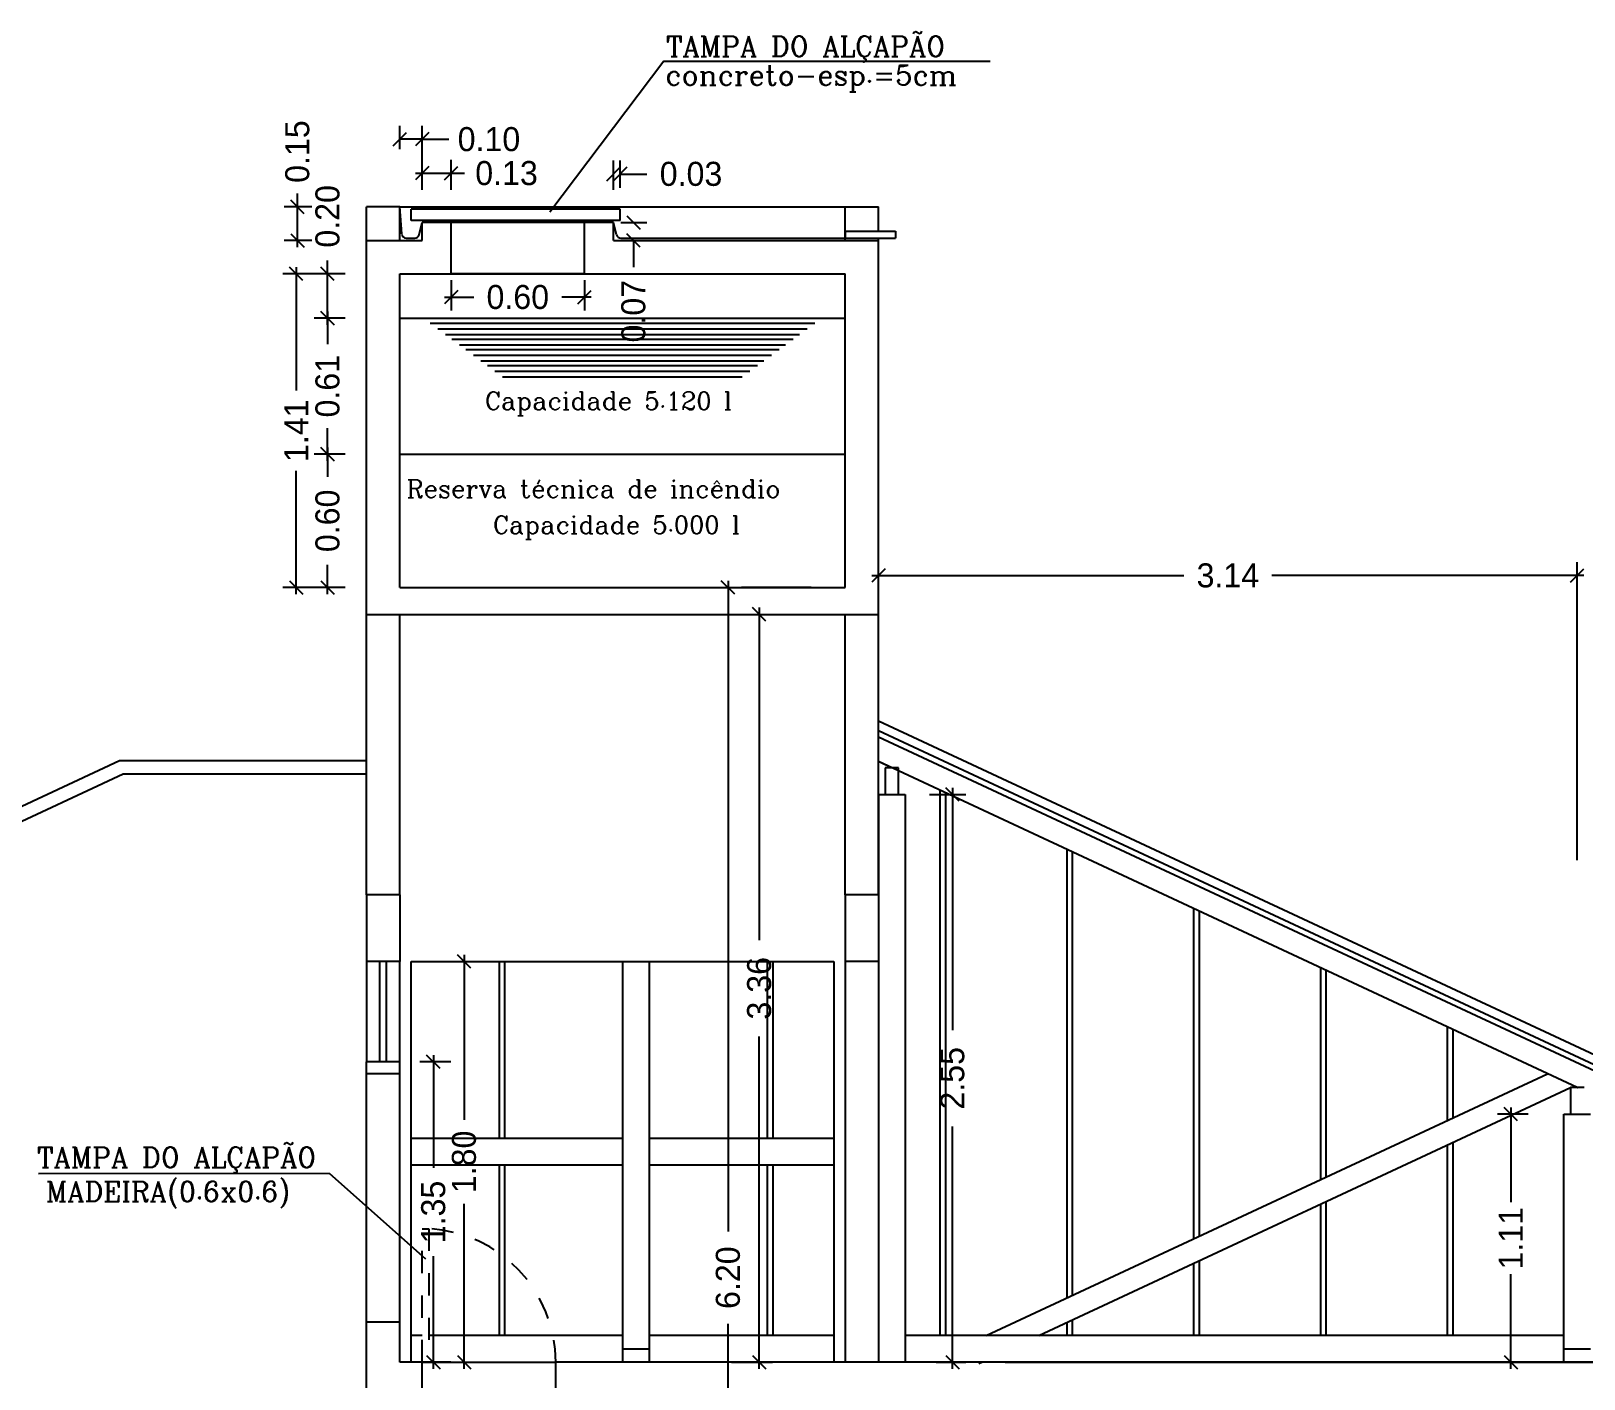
# Model space of a CAD drawing. Extents: x -18 to 75.6, y 22.6 to 43.7.
# Drawn here: x -10.55 to -3.57, y 37.65 to 43.71 of the extents above; entities that cross this region are included whole.
import ezdxf

# ---------------------------------------------------------------- set-up
doc = ezdxf.new("R2010")
doc.units = 0
doc.header["$LTSCALE"] = 2
doc.linetypes.add('DASHED2', pattern=[0.375, 0.25, -0.125])
doc.layers.get('0').update_dxf_attribs({"linetype": 'CONTINUOUS'})
doc.layers.get('DEFPOINTS').update_dxf_attribs({"linetype": 'CONTINUOUS'})
for name, color, linetype in [('CONCRETO', 5, 'CONTINUOUS'), ('COTAS', 244, 'CONTINUOUS'), ('EQUIPAMENTOS', 1, 'CONTINUOUS'), ('ESQUADRIAS', 244, 'CONTINUOUS'), ('LAJE', 1, 'CONTINUOUS'), ('PAREDE', 7, 'CONTINUOUS'), ('PAREDECORTE', 3, 'CONTINUOUS'), ('PAREDES', 7, 'CONTINUOUS'), ('TELHADO', 30, 'CONTINUOUS'), ('TEXTO', 1, 'CONTINUOUS')]:
    doc.layers.add(name, color=color, linetype=linetype)
doc.styles.add('ROMANC', font='ROMANC.SHX')
doc.dimstyles.get("Standard").update_dxf_attribs({"dimtxt": 0.18, "dimasz": 0.18, "dimexe": 0.18, "dimexo": 0.0625, "dimgap": 0.09, "dimtad": 0, "dimtih": 1, "dimtoh": 1, "dimdec": 4, "dimzin": 0, "dimtxsty": 'STANDARD', "dimcen": 0.09, "dimazin": 3, "dimtfac": 1, "dimtdec": 4, "dimtofl": 0, "dimtmove": 0, "dimatfit": 3, "dimtolj": 1, "dimtzin": 0})

# ---------------------------------------------------------------- blocks, each defined once
blk = doc.blocks.new('_OBLIQUE')
at = {"color": 0, "linetype": 'BYBLOCK'}
blk.add_line((-0.5, -0.5), (0.5, 0.5), dxfattribs=at)
blk = doc.blocks.new('*D153')
at = {"color": 244, "linetype": 'BYBLOCK', "ltscale": 0.2}
for p, q in [((72.4574, 41.2375), (72.4574, 38.3145)), ((72.8317, 41.2075), (72.5174, 41.2075)), ((72.4574, 34.9775), (72.4574, 37.9005)), ((72.8317, 35.0075), (72.5174, 35.0075))]:
    blk.add_line(p, q, dxfattribs=at)
at = {"layer": 'DEFPOINTS', "color": 0, "linetype": 'BYBLOCK', "ltscale": 0.2}
for p in [(71.9917, 41.2075), (72.4574, 41.2075), (71.9917, 35.0075)]:
    blk.add_point(p, dxfattribs=at)
at = {"color": 244, "linetype": 'BYBLOCK', "ltscale": 0.2, "xscale": 0.06, "yscale": 0.06, "zscale": 0.06}
for p, rotation in [((72.4574, 41.2075), 90), ((72.4574, 35.0075), 270)]:
    blk.add_blockref('_OBLIQUE', p, dxfattribs=dict(at, rotation=rotation))
at = {"color": 30, "linetype": 'BYBLOCK', "ltscale": 0.2, "insert": (72.4574, 38.1075), "char_height": 0.108, "attachment_point": 5, "rotation": 90}
blk.add_mtext('\\A1;6.20', dxfattribs=at)
blk = doc.blocks.new('*D168')
at = {"color": 244, "linetype": 'BYBLOCK', "ltscale": 0.2}
for p, q in [((70.5171, 42.6475), (70.5171, 42.0925)), ((70.6048, 42.6175), (70.4571, 42.6175)), ((70.5171, 41.1775), (70.5171, 41.7325)), ((70.6048, 41.2075), (70.4571, 41.2075))]:
    blk.add_line(p, q, dxfattribs=at)
at = {"layer": 'DEFPOINTS', "color": 0, "linetype": 'BYBLOCK', "ltscale": 0.2}
for p in [(71.4448, 42.6175), (70.5171, 41.2075), (71.4448, 41.2075)]:
    blk.add_point(p, dxfattribs=at)
at = {"color": 244, "linetype": 'BYBLOCK', "ltscale": 0.2, "xscale": 0.06, "yscale": 0.06, "zscale": 0.06}
for p, rotation in [((70.5171, 42.6175), 90), ((70.5171, 41.2075), 270)]:
    blk.add_blockref('_OBLIQUE', p, dxfattribs=dict(at, rotation=rotation))
at = {"color": 30, "linetype": 'BYBLOCK', "ltscale": 0.2, "insert": (70.5171, 41.9125), "char_height": 0.108, "attachment_point": 5, "rotation": 90}
blk.add_mtext('\\A1;1.41', dxfattribs=at)
blk = doc.blocks.new('*D167')
at = {"color": 244, "linetype": 'BYBLOCK', "ltscale": 0.2}
for p, q in [((70.658, 42.4475), (70.658, 42.3015)), ((70.7295, 42.4175), (70.598, 42.4175)), ((70.658, 41.7775), (70.658, 41.9235)), ((70.7295, 41.8075), (70.598, 41.8075))]:
    blk.add_line(p, q, dxfattribs=at)
at = {"layer": 'DEFPOINTS', "color": 0, "linetype": 'BYBLOCK', "ltscale": 0.2}
for p in [(71.5695, 42.4175), (70.658, 41.8075), (71.5695, 41.8075)]:
    blk.add_point(p, dxfattribs=at)
at = {"color": 244, "linetype": 'BYBLOCK', "ltscale": 0.2, "xscale": 0.06, "yscale": 0.06, "zscale": 0.06}
for p, rotation in [((70.658, 42.4175), 90), ((70.658, 41.8075), 270)]:
    blk.add_blockref('_OBLIQUE', p, dxfattribs=dict(at, rotation=rotation))
at = {"color": 30, "linetype": 'BYBLOCK', "ltscale": 0.2, "insert": (70.658, 42.1125), "char_height": 0.108, "attachment_point": 5, "rotation": 90}
blk.add_mtext('\\A1;0.61', dxfattribs=at)
blk = doc.blocks.new('*D166')
at = {"color": 244, "linetype": 'BYBLOCK', "ltscale": 0.2}
for p, q in [((70.737, 41.8075), (70.598, 41.8075)), ((70.658, 41.8375), (70.658, 41.7055)), ((70.658, 41.1775), (70.658, 41.3095)), ((70.737, 41.2075), (70.598, 41.2075))]:
    blk.add_line(p, q, dxfattribs=at)
at = {"layer": 'DEFPOINTS', "color": 0, "linetype": 'BYBLOCK', "ltscale": 0.2}
for p in [(71.577, 41.8075), (70.658, 41.2075), (71.577, 41.2075)]:
    blk.add_point(p, dxfattribs=at)
at = {"color": 244, "linetype": 'BYBLOCK', "ltscale": 0.2, "xscale": 0.06, "yscale": 0.06, "zscale": 0.06}
for p, rotation in [((70.658, 41.8075), 90), ((70.658, 41.2075), 270)]:
    blk.add_blockref('_OBLIQUE', p, dxfattribs=dict(at, rotation=rotation))
at = {"color": 30, "linetype": 'BYBLOCK', "ltscale": 0.2, "insert": (70.658, 41.5075), "char_height": 0.108, "attachment_point": 5, "rotation": 90}
blk.add_mtext('\\A1;0.60', dxfattribs=at)
blk = doc.blocks.new('*D165')
at = {"color": 244, "linetype": 'BYBLOCK', "ltscale": 0.2}
for p, q in [((70.9832, 37.4433), (70.9832, 37.3097)), ((71.0832, 37.4433), (71.0832, 37.3097)), ((70.9832, 37.3697), (70.8632, 37.3697)), ((71.0832, 37.3697), (71.0832, 37.3697))]:
    blk.add_line(p, q, dxfattribs=at)
at = {"layer": 'DEFPOINTS', "color": 0, "linetype": 'BYBLOCK', "ltscale": 0.2}
for p in [(70.9832, 38.2833), (71.0832, 38.2833), (70.9832, 37.3697)]:
    blk.add_point(p, dxfattribs=at)
at = {"color": 244, "linetype": 'BYBLOCK', "ltscale": 0.2, "xscale": 0.06, "yscale": 0.06, "zscale": 0.06}
blk.add_blockref('_OBLIQUE', (70.9832, 37.3697), dxfattribs=at)
at = {"color": 244, "linetype": 'BYBLOCK', "ltscale": 0.2, "xscale": 0.06, "yscale": 0.06, "zscale": 0.06, "rotation": 180}
blk.add_blockref('_OBLIQUE', (71.0832, 37.3697), dxfattribs=at)
at = {"color": 30, "linetype": 'BYBLOCK', "ltscale": 0.2, "insert": (70.6832, 37.3697), "char_height": 0.108, "attachment_point": 5}
blk.add_mtext('\\A1;0.10', dxfattribs=at)
blk = doc.blocks.new('*D161')
at = {"color": 244, "linetype": 'BYBLOCK', "ltscale": 0.2}
for p, q in [((70.9832, 43.1772), (70.9832, 43.2817)), ((71.0832, 43.1072), (71.0832, 43.2817)), ((70.9832, 43.2217), (70.9832, 43.2217)), ((71.0832, 43.2217), (71.2032, 43.2217))]:
    blk.add_line(p, q, dxfattribs=at)
at = {"layer": 'DEFPOINTS', "color": 0, "linetype": 'BYBLOCK', "ltscale": 0.2}
for p in [(71.0832, 43.2217), (70.9832, 42.3372), (71.0832, 42.2672)]:
    blk.add_point(p, dxfattribs=at)
at = {"color": 244, "linetype": 'BYBLOCK', "ltscale": 0.2, "xscale": 0.06, "yscale": 0.06, "zscale": 0.06}
blk.add_blockref('_OBLIQUE', (70.9832, 43.2217), dxfattribs=at)
at = {"color": 244, "linetype": 'BYBLOCK', "ltscale": 0.2, "xscale": 0.06, "yscale": 0.06, "zscale": 0.06, "rotation": 180}
blk.add_blockref('_OBLIQUE', (71.0832, 43.2217), dxfattribs=at)
at = {"color": 30, "linetype": 'BYBLOCK', "ltscale": 0.2, "insert": (71.3832, 43.2217), "char_height": 0.108, "attachment_point": 5}
blk.add_mtext('\\A1;0.10', dxfattribs=at)
blk = doc.blocks.new('*D155')
at = {"color": 244, "linetype": 'BYBLOCK', "ltscale": 0.2}
for p, q in [((70.5867, 42.9175), (70.4625, 42.9175)), ((70.5225, 42.9175), (70.5225, 42.9775)), ((70.5225, 42.7375), (70.5225, 42.9175)), ((70.5867, 42.7675), (70.4625, 42.7675))]:
    blk.add_line(p, q, dxfattribs=at)
at = {"layer": 'DEFPOINTS', "color": 0, "linetype": 'BYBLOCK', "ltscale": 0.2}
for p in [(70.5225, 42.9175), (71.4267, 42.9175), (71.4267, 42.7675)]:
    blk.add_point(p, dxfattribs=at)
at = {"color": 244, "linetype": 'BYBLOCK', "ltscale": 0.2, "xscale": 0.06, "yscale": 0.06, "zscale": 0.06}
for p, rotation in [((70.5225, 42.9175), 90), ((70.5225, 42.7675), 270)]:
    blk.add_blockref('_OBLIQUE', p, dxfattribs=dict(at, rotation=rotation))
at = {"color": 30, "linetype": 'BYBLOCK', "ltscale": 0.2, "insert": (70.5225, 43.1665), "char_height": 0.108, "attachment_point": 5, "rotation": 90}
blk.add_mtext('\\A1;0.15', dxfattribs=at)
blk = doc.blocks.new('*D154')
at = {"color": 244, "linetype": 'BYBLOCK', "ltscale": 0.2}
for p, q in [((70.658, 42.6175), (70.658, 42.6775)), ((70.7367, 42.6175), (70.598, 42.6175)), ((70.658, 42.3875), (70.658, 42.6175)), ((70.7367, 42.4175), (70.598, 42.4175))]:
    blk.add_line(p, q, dxfattribs=at)
at = {"layer": 'DEFPOINTS', "color": 0, "linetype": 'BYBLOCK', "ltscale": 0.2}
for p in [(70.658, 42.6175), (71.5767, 42.6175), (71.5767, 42.4175)]:
    blk.add_point(p, dxfattribs=at)
at = {"color": 244, "linetype": 'BYBLOCK', "ltscale": 0.2, "xscale": 0.06, "yscale": 0.06, "zscale": 0.06}
for p, rotation in [((70.658, 42.6175), 90), ((70.658, 42.4175), 270)]:
    blk.add_blockref('_OBLIQUE', p, dxfattribs=dict(at, rotation=rotation))
at = {"color": 30, "linetype": 'BYBLOCK', "ltscale": 0.2, "insert": (70.658, 42.8755), "char_height": 0.108, "attachment_point": 5, "rotation": 90}
blk.add_mtext('\\A1;0.20', dxfattribs=at)
blk = doc.blocks.new('*D159')
at = {"color": 244, "linetype": 'BYBLOCK', "ltscale": 0.2}
for p, q in [((71.9432, 42.9942), (71.9432, 43.1257)), ((71.9732, 43.0042), (71.9732, 43.1257)), ((71.9432, 43.0657), (71.9432, 43.0657)), ((71.9732, 43.0657), (72.0932, 43.0657))]:
    blk.add_line(p, q, dxfattribs=at)
at = {"layer": 'DEFPOINTS', "color": 0, "linetype": 'BYBLOCK', "ltscale": 0.2}
for p in [(71.9732, 43.0657), (71.9432, 42.1542), (71.9732, 42.1642)]:
    blk.add_point(p, dxfattribs=at)
at = {"color": 244, "linetype": 'BYBLOCK', "ltscale": 0.2, "xscale": 0.06, "yscale": 0.06, "zscale": 0.06}
blk.add_blockref('_OBLIQUE', (71.9432, 43.0657), dxfattribs=at)
at = {"color": 244, "linetype": 'BYBLOCK', "ltscale": 0.2, "xscale": 0.06, "yscale": 0.06, "zscale": 0.06, "rotation": 180}
blk.add_blockref('_OBLIQUE', (71.9732, 43.0657), dxfattribs=at)
at = {"color": 30, "linetype": 'BYBLOCK', "ltscale": 0.2, "insert": (72.2912, 43.0657), "char_height": 0.108, "attachment_point": 5}
blk.add_mtext('\\A1;0.03', dxfattribs=at)
blk = doc.blocks.new('*D158')
at = {"color": 244, "linetype": 'BYBLOCK', "ltscale": 0.2}
for p, q in [((71.0832, 42.9942), (71.0832, 43.1292)), ((71.2132, 42.9942), (71.2132, 43.1292)), ((71.0532, 43.0692), (71.2132, 43.0692)), ((71.2132, 43.0692), (71.2732, 43.0692))]:
    blk.add_line(p, q, dxfattribs=at)
at = {"layer": 'DEFPOINTS', "color": 0, "linetype": 'BYBLOCK', "ltscale": 0.2}
for p in [(71.2132, 43.0692), (71.0832, 42.1542), (71.2132, 42.1542)]:
    blk.add_point(p, dxfattribs=at)
at = {"color": 244, "linetype": 'BYBLOCK', "ltscale": 0.2, "xscale": 0.06, "yscale": 0.06, "zscale": 0.06, "rotation": 180}
blk.add_blockref('_OBLIQUE', (71.0832, 43.0692), dxfattribs=at)
at = {"color": 244, "linetype": 'BYBLOCK', "ltscale": 0.2, "xscale": 0.06, "yscale": 0.06, "zscale": 0.06}
blk.add_blockref('_OBLIQUE', (71.2132, 43.0692), dxfattribs=at)
at = {"color": 30, "linetype": 'BYBLOCK', "ltscale": 0.2, "insert": (71.4622, 43.0692), "char_height": 0.108, "attachment_point": 5}
blk.add_mtext('\\A1;0.13', dxfattribs=at)
blk = doc.blocks.new('*D163')
at = {"color": 244, "linetype": 'BYBLOCK', "ltscale": 0.2}
for p, q in [((72.5979, 41.1175), (72.5979, 39.6235)), ((72.4726, 41.0875), (72.6579, 41.0875)), ((72.5979, 37.6975), (72.5979, 39.1915)), ((72.4726, 37.7275), (72.6579, 37.7275))]:
    blk.add_line(p, q, dxfattribs=at)
at = {"layer": 'DEFPOINTS', "color": 0, "linetype": 'BYBLOCK', "ltscale": 0.2}
for p in [(71.6326, 41.0875), (71.6326, 37.7275), (72.5979, 37.7275)]:
    blk.add_point(p, dxfattribs=at)
at = {"color": 244, "linetype": 'BYBLOCK', "ltscale": 0.2, "xscale": 0.06, "yscale": 0.06, "zscale": 0.06}
for p, rotation in [((72.5979, 41.0875), 90), ((72.5979, 37.7275), 270)]:
    blk.add_blockref('_OBLIQUE', p, dxfattribs=dict(at, rotation=rotation))
at = {"color": 30, "linetype": 'BYBLOCK', "ltscale": 0.2, "insert": (72.5979, 39.4075), "char_height": 0.108, "attachment_point": 5, "rotation": 90}
blk.add_mtext('\\A1;3.36', dxfattribs=at)
blk = doc.blocks.new('*D157')
at = {"color": 244, "linetype": 'BYBLOCK', "ltscale": 0.2}
for p, q in [((71.0832, 37.4696), (71.0832, 37.3097)), ((71.6832, 37.4696), (71.6832, 37.3097)), ((71.0532, 37.3697), (71.1852, 37.3697)), ((71.7132, 37.3697), (71.5812, 37.3697))]:
    blk.add_line(p, q, dxfattribs=at)
at = {"layer": 'DEFPOINTS', "color": 0, "linetype": 'BYBLOCK', "ltscale": 0.2}
for p in [(71.0832, 38.3096), (71.6832, 38.3096), (71.6832, 37.3697)]:
    blk.add_point(p, dxfattribs=at)
at = {"color": 244, "linetype": 'BYBLOCK', "ltscale": 0.2, "xscale": 0.06, "yscale": 0.06, "zscale": 0.06, "rotation": 180}
blk.add_blockref('_OBLIQUE', (71.0832, 37.3697), dxfattribs=at)
at = {"color": 244, "linetype": 'BYBLOCK', "ltscale": 0.2, "xscale": 0.06, "yscale": 0.06, "zscale": 0.06}
blk.add_blockref('_OBLIQUE', (71.6832, 37.3697), dxfattribs=at)
at = {"color": 30, "linetype": 'BYBLOCK', "ltscale": 0.2, "insert": (71.3832, 37.3697), "char_height": 0.108, "attachment_point": 5}
blk.add_mtext('\\A1;0.60', dxfattribs=at)
blk = doc.blocks.new('*D160')
at = {"color": 244, "linetype": 'BYBLOCK', "ltscale": 0.2}
for p, q in [((71.9752, 42.8475), (72.0926, 42.8475)), ((72.0326, 42.8475), (72.0326, 42.8475)), ((71.9752, 42.7675), (72.0926, 42.7675)), ((72.0326, 42.7675), (72.0326, 42.6475))]:
    blk.add_line(p, q, dxfattribs=at)
at = {"layer": 'DEFPOINTS', "color": 0, "linetype": 'BYBLOCK', "ltscale": 0.2}
for p in [(71.1352, 42.8475), (71.1352, 42.7675), (72.0326, 42.7675)]:
    blk.add_point(p, dxfattribs=at)
at = {"color": 244, "linetype": 'BYBLOCK', "ltscale": 0.2, "xscale": 0.06, "yscale": 0.06, "zscale": 0.06}
for p, rotation in [((72.0326, 42.8475), 270), ((72.0326, 42.7675), 90)]:
    blk.add_blockref('_OBLIQUE', p, dxfattribs=dict(at, rotation=rotation))
at = {"color": 30, "linetype": 'BYBLOCK', "ltscale": 0.2, "insert": (72.0326, 42.4495), "char_height": 0.108, "attachment_point": 5, "rotation": 90}
blk.add_mtext('\\A1;{0.07}', dxfattribs=at)
blk = doc.blocks.new('*D156')
at = {"color": 244, "linetype": 'BYBLOCK', "ltscale": 0.2}
for p, q in [((71.2128, 42.589), (71.2128, 42.4525)), ((71.8128, 42.589), (71.8128, 42.4525)), ((71.1828, 42.5125), (71.3148, 42.5125)), ((71.8428, 42.5125), (71.7108, 42.5125))]:
    blk.add_line(p, q, dxfattribs=at)
at = {"layer": 'DEFPOINTS', "color": 0, "linetype": 'BYBLOCK', "ltscale": 0.2}
for p in [(71.2128, 43.429), (71.8128, 43.429), (71.8128, 42.5125)]:
    blk.add_point(p, dxfattribs=at)
at = {"color": 244, "linetype": 'BYBLOCK', "ltscale": 0.2, "xscale": 0.06, "yscale": 0.06, "zscale": 0.06, "rotation": 180}
blk.add_blockref('_OBLIQUE', (71.2128, 42.5125), dxfattribs=at)
at = {"color": 244, "linetype": 'BYBLOCK', "ltscale": 0.2, "xscale": 0.06, "yscale": 0.06, "zscale": 0.06}
blk.add_blockref('_OBLIQUE', (71.8128, 42.5125), dxfattribs=at)
at = {"color": 30, "linetype": 'BYBLOCK', "ltscale": 0.2, "insert": (71.5128, 42.5125), "char_height": 0.108, "attachment_point": 5}
blk.add_mtext('\\A1;0.60', dxfattribs=at)
blk = doc.blocks.new('*D175')
at = {"color": 244, "linetype": 'BYBLOCK', "ltscale": 0.2}
for p, q in [((-5.9042, 39.5275), (-5.7665, 39.5275)), ((-5.8265, 39.5575), (-5.8265, 38.8165)), ((-5.8265, 37.6975), (-5.8265, 38.4385)), ((-5.9047, 37.7275), (-5.7665, 37.7275))]:
    blk.add_line(p, q, dxfattribs=at)
at = {"layer": 'DEFPOINTS', "color": 0, "linetype": 'BYBLOCK', "ltscale": 0.2}
for p in [(-6.7442, 39.5275), (-6.7447, 37.7275), (-5.8265, 37.7275)]:
    blk.add_point(p, dxfattribs=at)
at = {"color": 244, "linetype": 'BYBLOCK', "ltscale": 0.2, "xscale": 0.06, "yscale": 0.06, "zscale": 0.06}
for p, rotation in [((-5.8265, 39.5275), 90), ((-5.8265, 37.7275), 270)]:
    blk.add_blockref('_OBLIQUE', p, dxfattribs=dict(at, rotation=rotation))
at = {"color": 30, "linetype": 'BYBLOCK', "ltscale": 0.2, "insert": (-5.8265, 38.6275), "char_height": 0.108, "attachment_point": 5, "rotation": 90}
blk.add_mtext('\\A1;1.80', dxfattribs=at)
blk = doc.blocks.new('*D176')
at = {"color": 244, "linetype": 'BYBLOCK', "ltscale": 0.2}
for p, q in [((-9.7347, 39.0775), (-9.8728, 39.0775)), ((-9.8128, 39.1075), (-9.8128, 38.6005)), ((-9.8128, 37.6975), (-9.8128, 38.2045)), ((-9.7347, 37.7275), (-9.8728, 37.7275))]:
    blk.add_line(p, q, dxfattribs=at)
at = {"layer": 'DEFPOINTS', "color": 0, "linetype": 'BYBLOCK', "ltscale": 0.2}
for p in [(-8.8947, 39.0775), (-9.8128, 37.7275), (-8.8947, 37.7275)]:
    blk.add_point(p, dxfattribs=at)
at = {"color": 244, "linetype": 'BYBLOCK', "ltscale": 0.2, "xscale": 0.06, "yscale": 0.06, "zscale": 0.06}
for p, rotation in [((-9.8128, 39.0775), 90), ((-9.8128, 37.7275), 270)]:
    blk.add_blockref('_OBLIQUE', p, dxfattribs=dict(at, rotation=rotation))
at = {"color": 30, "linetype": 'BYBLOCK', "ltscale": 0.2, "insert": (-9.8128, 38.4025), "char_height": 0.108, "attachment_point": 5, "rotation": 90}
blk.add_mtext('\\A1;1.35', dxfattribs=at)
blk = doc.blocks.new('*D203')
at = {"color": 244, "linetype": 'BYBLOCK', "ltscale": 0.2}
for start, end in [(155, 158.3598), (176.6402, 180)]:
    blk.add_arc((-0.9581, 37.7275), 1.813, start, end, dxfattribs=at)
at = {"layer": 'DEFPOINTS', "color": 0, "linetype": 'BYBLOCK', "ltscale": 0.2}
for p in [(-3.7347, 39.0223), (-2.6949, 38.2475), (-6.1747, 37.7275), (-0.9581, 37.7275), (-0.6647, 37.7275)]:
    blk.add_point(p, dxfattribs=at)
at = {"color": 244, "linetype": 'BYBLOCK', "ltscale": 0.2, "xscale": 0.06, "yscale": 0.06, "zscale": 0.06}
for p, rotation in [((-2.6012, 38.4938), 65.00000000000065), ((-2.7711, 37.7275), 269.9999999999999)]:
    blk.add_blockref('_OBLIQUE', p, dxfattribs=dict(at, rotation=rotation))
at = {"color": 30, "linetype": 'BYBLOCK', "ltscale": 0.2, "insert": (-2.7281, 38.1199), "char_height": 0.108, "attachment_point": 5, "rotation": 77.5}
blk.add_mtext('\\A1;25.00°', dxfattribs=at)
blk = doc.blocks.new('*D204')
at = {"color": 244, "linetype": 'BYBLOCK', "ltscale": 0.2}
for p, q in [((-5.8147, 40.2786), (-5.6518, 40.2786)), ((-5.7118, 40.3086), (-5.7118, 39.2191)), ((-5.7118, 37.6975), (-5.7118, 38.7871)), ((-5.7847, 37.7275), (-5.6518, 37.7275))]:
    blk.add_line(p, q, dxfattribs=at)
at = {"layer": 'DEFPOINTS', "color": 0, "linetype": 'BYBLOCK', "ltscale": 0.2}
for p in [(-6.6547, 40.2786), (-6.6247, 37.7275), (-5.7118, 37.7275)]:
    blk.add_point(p, dxfattribs=at)
at = {"color": 244, "linetype": 'BYBLOCK', "ltscale": 0.2, "xscale": 0.06, "yscale": 0.06, "zscale": 0.06}
for p, rotation in [((-5.7118, 40.2786), 90), ((-5.7118, 37.7275), 270)]:
    blk.add_blockref('_OBLIQUE', p, dxfattribs=dict(at, rotation=rotation))
at = {"color": 30, "linetype": 'BYBLOCK', "ltscale": 0.2, "insert": (-5.7118, 39.0031), "char_height": 0.108, "attachment_point": 5, "rotation": 90}
blk.add_mtext('\\A1;2.55', dxfattribs=at)
blk = doc.blocks.new('*D205')
at = {"color": 244, "linetype": 'BYBLOCK', "ltscale": 0.2}
for p, q in [((-6.744, 41.1186), (-6.744, 41.3219)), ((-3.6047, 39.9837), (-3.6047, 41.3219)), ((-6.774, 41.2619), (-5.3723, 41.2619)), ((-3.5747, 41.2619), (-4.9763, 41.2619))]:
    blk.add_line(p, q, dxfattribs=at)
at = {"layer": 'DEFPOINTS', "color": 0, "linetype": 'BYBLOCK', "ltscale": 0.2}
for p in [(-3.6047, 41.2619), (-6.744, 40.2786), (-3.6047, 39.1437)]:
    blk.add_point(p, dxfattribs=at)
at = {"color": 244, "linetype": 'BYBLOCK', "ltscale": 0.2, "xscale": 0.06, "yscale": 0.06, "zscale": 0.06, "rotation": 180}
blk.add_blockref('_OBLIQUE', (-6.744, 41.2619), dxfattribs=at)
at = {"color": 244, "linetype": 'BYBLOCK', "ltscale": 0.2, "xscale": 0.06, "yscale": 0.06, "zscale": 0.06}
blk.add_blockref('_OBLIQUE', (-3.6047, 41.2619), dxfattribs=at)
at = {"color": 30, "linetype": 'BYBLOCK', "ltscale": 0.2, "insert": (-5.1743, 41.2619), "char_height": 0.108, "attachment_point": 5}
blk.add_mtext('\\A1;3.14', dxfattribs=at)
blk = doc.blocks.new('*D206')
at = {"color": 244, "linetype": 'BYBLOCK', "ltscale": 0.2}
for p, q in [((-4.5822, 38.8717), (-4.5822, 38.4466)), ((-4.5047, 38.8417), (-4.6422, 38.8417)), ((-4.5822, 37.6975), (-4.5822, 38.1226)), ((-4.5047, 37.7275), (-4.6422, 37.7275))]:
    blk.add_line(p, q, dxfattribs=at)
at = {"layer": 'DEFPOINTS', "color": 0, "linetype": 'BYBLOCK', "ltscale": 0.2}
for p in [(-3.6647, 38.8417), (-4.5822, 37.7275), (-3.6647, 37.7275)]:
    blk.add_point(p, dxfattribs=at)
at = {"color": 244, "linetype": 'BYBLOCK', "ltscale": 0.2, "xscale": 0.06, "yscale": 0.06, "zscale": 0.06}
for p, rotation in [((-4.5822, 38.8417), 90), ((-4.5822, 37.7275), 270)]:
    blk.add_blockref('_OBLIQUE', p, dxfattribs=dict(at, rotation=rotation))
at = {"color": 30, "linetype": 'BYBLOCK', "ltscale": 0.2, "insert": (-4.5822, 38.2846), "char_height": 0.108, "attachment_point": 5, "rotation": 90}
blk.add_mtext('\\A1;1.11', dxfattribs=at)
blk = doc.blocks.new('*D207')
at = {"color": 244, "linetype": 'BYBLOCK', "ltscale": 0.2}
for p, q in [((-2.5347, 38.7618), (-2.4172, 38.7618)), ((-2.4772, 38.7918), (-2.4772, 38.4337)), ((-2.4772, 37.6975), (-2.4772, 38.0557)), ((-2.5347, 37.7275), (-2.4172, 37.7275))]:
    blk.add_line(p, q, dxfattribs=at)
at = {"layer": 'DEFPOINTS', "color": 0, "linetype": 'BYBLOCK', "ltscale": 0.2}
for p in [(-3.3747, 38.7618), (-3.3747, 37.7275), (-2.4772, 37.7275)]:
    blk.add_point(p, dxfattribs=at)
at = {"color": 244, "linetype": 'BYBLOCK', "ltscale": 0.2, "xscale": 0.06, "yscale": 0.06, "zscale": 0.06}
for p, rotation in [((-2.4772, 38.7618), 90), ((-2.4772, 37.7275), 270)]:
    blk.add_blockref('_OBLIQUE', p, dxfattribs=dict(at, rotation=rotation))
at = {"color": 30, "linetype": 'BYBLOCK', "ltscale": 0.2, "insert": (-2.4772, 38.2447), "char_height": 0.108, "attachment_point": 5, "rotation": 90}
blk.add_mtext('\\A1;1.03', dxfattribs=at)

msp = doc.modelspace()

# ---------------------------------------------------------------- linework, layer by layer
at = {"layer": 'CONCRETO', "color": 5, "linetype": 'CONTINUOUS', "ltscale": 0.3}
for p, q in [((-8.8447, 42.8575), (-8.8447, 42.9075)), ((-7.9047, 42.9075), (-8.8447, 42.9075)), ((-7.9047, 42.8575), (-8.8447, 42.8575)), ((-8.7947, 42.7675), (-8.7947, 42.8475)), ((-8.6647, 42.8475), (-8.7947, 42.8475)), ((-8.6647, 42.6175), (-8.6647, 42.8475)), ((-7.9347, 42.8475), (-8.0647, 42.8475)), ((-8.0647, 42.6175), (-8.0647, 42.8475)), ((-7.9347, 42.7675), (-7.9347, 42.8475)), ((-7.9047, 42.8575), (-7.9047, 42.9075))]:
    msp.add_line(p, q, dxfattribs=at)
at = {"layer": 'CONCRETO', "color": 5, "ltscale": 0.2}
for p, q in [((-9.0447, 42.7675), (-8.7947, 42.7675)), ((-9.0447, 41.0875), (-9.0447, 42.7675)), ((-7.9347, 42.7675), (-6.7447, 42.7675)), ((-6.7447, 41.0875), (-6.7447, 42.7675)), ((-8.8947, 41.2075), (-8.8947, 42.6175)), ((-8.8947, 42.6175), (-7.7247, 42.6175)), ((-8.0647, 42.6175), (-6.8947, 42.6175)), ((-6.8947, 41.2075), (-6.8947, 42.6175)), ((-8.8947, 41.2075), (-6.8947, 41.2075)), ((-9.0447, 41.0875), (-6.7447, 41.0875)), ((-8.8947, 39.8275), (-9.0447, 39.8275)), ((-9.0447, 39.8275), (-9.0447, 39.5275)), ((-8.8947, 39.8275), (-8.8947, 39.5275)), ((-6.7447, 39.8275), (-6.8947, 39.8275)), ((-6.8947, 39.8275), (-6.8947, 39.5275)), ((-6.7447, 39.8275), (-6.7447, 39.5275)), ((-8.8947, 39.5275), (-9.0447, 39.5275)), ((-6.7442, 39.5275), (-6.8947, 39.5275)), ((-8.8947, 39.0775), (-9.0447, 39.0775)), ((-8.8947, 39.0235), (-9.0447, 39.0235)), ((-8.8947, 37.9075), (-9.0447, 37.9075)), ((-9.0447, 37.6075), (-9.0447, 37.9075)), ((-8.8947, 37.7275), (-8.8947, 37.9075)), ((-8.7947, 37.7275), (-8.8947, 37.7275)), ((-8.7947, 37.6075), (-8.7947, 37.7275)), ((-3.5147, 37.7275), (-8.1947, 37.7275)), ((-8.1947, 37.6075), (-8.1947, 37.7275))]:
    msp.add_line(p, q, dxfattribs=at)
at = {"layer": 'CONCRETO', "color": 244, "ltscale": 0.2}
msp.add_line((-8.8447, 39.5275), (-6.9447, 39.5275), dxfattribs=at)
at = {"layer": 'CONCRETO', "color": 30, "linetype": 'CONTINUOUS', "ltscale": 0.2}
msp.add_line((-7.893, 37.7875), (-7.773, 37.7875), dxfattribs=at)
at = {"layer": 'CONCRETO', "color": 244, "linetype": 'CONTINUOUS', "ltscale": 0.2}
msp.add_line((-3.6647, 37.7875), (-3.5447, 37.7875), dxfattribs=at)
at = {"layer": 'CONCRETO', "color": 5, "linetype": 'CONTINUOUS', "ltscale": 0.2}
msp.add_line((-6.1747, 37.7275), (-0.6647, 37.7275), dxfattribs=at)
at = {"layer": 'COTAS', "color": 30, "ltscale": 0.2}
for p, q in [((-6.4672, 37.847), (-6.4672, 40.2965)), ((-6.4422, 37.847), (-6.4422, 40.2848)), ((-5.8972, 38.0166), (-5.8972, 40.0307)), ((-5.8722, 38.0283), (-5.8722, 40.019)), ((-5.3272, 38.2824), (-5.3272, 39.7649)), ((-5.3022, 38.2941), (-5.3022, 39.7532)), ((-4.7572, 38.5482), (-4.7572, 39.4991)), ((-4.7322, 38.5599), (-4.7322, 39.4874)), ((-4.1872, 38.814), (-4.1872, 39.2333)), ((-4.1622, 38.8257), (-4.1622, 39.2216)), ((-4.1872, 37.847), (-4.1872, 38.7037)), ((-4.1622, 37.847), (-4.1622, 38.7154)), ((-4.7322, 37.847), (-4.7322, 38.4496)), ((-4.7572, 37.847), (-4.7572, 38.4379)), ((-5.3272, 37.847), (-5.3272, 38.1721)), ((-5.3022, 37.847), (-5.3022, 38.1838)), ((-5.8972, 37.847), (-5.8972, 37.9063)), ((-5.8722, 37.847), (-5.8722, 37.918))]:
    msp.add_line(p, q, dxfattribs=at)
at = {"layer": 'EQUIPAMENTOS', "color": 244, "linetype": 'CONTINUOUS', "ltscale": 0.3}
msp.add_line((-7.7088, 43.5728), (-6.2428, 43.5728), dxfattribs=at)
at = {"layer": 'EQUIPAMENTOS', "color": 30, "ltscale": 0.2}
for p, q in [((-8.8947, 42.4175), (-6.8947, 42.4175)), ((-8.7592, 42.3963), (-7.0302, 42.3963)), ((-8.7249, 42.3708), (-7.0645, 42.3708)), ((-8.6906, 42.3453), (-7.0988, 42.3453)), ((-8.662, 42.324), (-7.1274, 42.324)), ((-8.6277, 42.2985), (-7.1617, 42.2985)), ((-8.5991, 42.2773), (-7.1903, 42.2773)), ((-8.5648, 42.2518), (-7.2246, 42.2518)), ((-8.5305, 42.2263), (-7.2589, 42.2263)), ((-8.5019, 42.205), (-7.2875, 42.205)), ((-8.4676, 42.1795), (-7.3218, 42.1795)), ((-8.4332, 42.1541), (-7.3562, 42.1541)), ((-8.8947, 41.8075), (-6.8947, 41.8075))]:
    msp.add_line(p, q, dxfattribs=at)
at = {"layer": 'ESQUADRIAS', "color": 1, "linetype": 'CONTINUOUS', "ltscale": 0.2}
for p, q in [((-9.0447, 39.5275), (-9.0447, 39.0775)), ((-8.8967, 39.5275), (-8.8967, 39.0775))]:
    msp.add_line(p, q, dxfattribs=at)
at = {"layer": 'ESQUADRIAS', "color": 5, "linetype": 'CONTINUOUS', "ltscale": 0.2}
for p, q in [((-8.9867, 39.5275), (-8.9867, 39.0775)), ((-8.9567, 39.5275), (-8.9567, 39.0775))]:
    msp.add_line(p, q, dxfattribs=at)
at = {"layer": 'ESQUADRIAS', "color": 30, "linetype": 'DASHED2', "ltscale": 0.1}
msp.add_lwpolyline([(-8.7947, 37.7275), (-8.7947, 38.3275), (-8.7647, 38.3275), (-8.7647, 37.7275), (-8.7947, 37.7275)], dxfattribs=at)
msp.add_arc((-8.7955, 37.7275), 0.6008, 0, 87.0624, dxfattribs=at)
at = {"layer": 'LAJE', "color": 30, "linetype": 'CONTINUOUS', "ltscale": 0.3}
for p, q in [((-8.8947, 42.9175), (-6.8947, 42.9175)), ((-7.9016, 42.7775), (-6.8947, 42.7775))]:
    msp.add_line(p, q, dxfattribs=at)
at = {"layer": 'LAJE', "color": 30, "ltscale": 0.2}
msp.add_line((-8.8866, 42.7962), (-8.8947, 42.9175), dxfattribs=at)
at = {"layer": 'LAJE', "color": 244, "ltscale": 0.2}
for p, q in [((-8.0647, 42.8475), (-8.6647, 42.8475)), ((-8.0647, 42.6175), (-8.6647, 42.6175)), ((-7.7247, 42.6175), (-7.1247, 42.6175))]:
    msp.add_line(p, q, dxfattribs=at)
at = {"layer": 'LAJE', "color": 30, "ltscale": 0.3}
for centre, start, end in [((-8.8278, 42.7975), 270, 345.96376), ((-7.9016, 42.7975), 194.03624, 270)]:
    msp.add_arc(centre, 0.02, start, end, dxfattribs=at)
at = {"layer": 'PAREDE', "color": 30, "linetype": 'CONTINUOUS', "ltscale": 0.3}
for p, q in [((-8.8084, 42.7927), (-8.7947, 42.8475)), ((-7.921, 42.7927), (-7.9347, 42.8475))]:
    msp.add_line(p, q, dxfattribs=at)
at = {"layer": 'PAREDE', "color": 244, "linetype": 'CONTINUOUS', "ltscale": 0.3}
for p, q in [((-6.8947, 42.8095), (-6.6678, 42.8095)), ((-6.8947, 42.8095), (-6.8947, 42.7775)), ((-6.8947, 42.7775), (-6.6678, 42.7775)), ((-6.6678, 42.8095), (-6.6678, 42.7775))]:
    msp.add_line(p, q, dxfattribs=at)
at = {"layer": 'PAREDE', "color": 3, "linetype": 'CONTINUOUS', "ltscale": 0.3}
msp.add_line((-6.8947, 42.7675), (-6.8947, 42.7775), dxfattribs=at)
at = {"layer": 'PAREDE', "color": 3, "ltscale": 0.2}
for p, q in [((-6.8947, 42.7675), (-6.8947, 42.7775)), ((-6.7447, 42.7675), (-6.7447, 42.7775)), ((-6.7447, 42.7675), (-6.7447, 42.7775)), ((-6.7447, 42.7675), (-6.7447, 42.7775))]:
    msp.add_line(p, q, dxfattribs=at)
at = {"layer": 'PAREDE', "color": 244, "ltscale": 0.2}
for p, q in [((-6.744, 40.2786), (-6.7447, 37.7275)), ((-6.624, 40.2786), (-6.6247, 37.7275)), ((-6.9447, 39.5275), (-6.9447, 37.7275)), ((-6.8947, 39.5275), (-6.8947, 37.7275))]:
    msp.add_line(p, q, dxfattribs=at)
at = {"layer": 'PAREDE', "color": 5, "ltscale": 0.2}
for p, q in [((-9.0447, 39.0235), (-9.0447, 39.0775)), ((-8.8947, 39.0235), (-8.8947, 39.0775))]:
    msp.add_line(p, q, dxfattribs=at)
at = {"layer": 'PAREDE', "color": 244, "linetype": 'CONTINUOUS', "ltscale": 0.2}
msp.add_line((-8.7947, 37.7275), (-8.1947, 37.7275), dxfattribs=at)
at = {"layer": 'PAREDE', "color": 30, "linetype": 'CONTINUOUS', "ltscale": 0.3}
msp.add_arc((-8.8667, 42.7975), 0.02, 183.81407, 270, dxfattribs=at)
at = {"layer": 'PAREDECORTE', "color": 3, "ltscale": 0.2}
for p, q in [((-8.8947, 42.9175), (-9.0447, 42.9175)), ((-9.0447, 42.7675), (-9.0447, 42.9175)), ((-8.8947, 42.7675), (-8.8947, 42.9175)), ((-6.8947, 42.9175), (-6.7447, 42.9175)), ((-6.8947, 42.7675), (-6.8947, 42.9175)), ((-6.7447, 42.8095), (-6.7447, 42.9175)), ((-9.0447, 39.8275), (-9.0447, 41.0875)), ((-8.8947, 39.8275), (-8.8947, 41.0875)), ((-6.8947, 39.8275), (-6.8947, 41.0875)), ((-6.7447, 39.8275), (-6.7447, 41.0875)), ((-9.0447, 37.9075), (-9.0447, 39.0235)), ((-8.8947, 37.9075), (-8.8947, 39.0235))]:
    msp.add_line(p, q, dxfattribs=at)
at = {"layer": 'PAREDECORTE', "color": 244, "ltscale": 0.2}
msp.add_line((-8.8447, 37.7275), (-8.8447, 39.5275), dxfattribs=at)
at = {"layer": 'PAREDES', "color": 30, "ltscale": 0.2}
for p, q in [((-8.448, 38.7332), (-8.448, 39.5275)), ((-8.423, 38.7332), (-8.423, 39.5275)), ((-7.893, 37.7275), (-7.893, 39.5275)), ((-7.773, 37.7275), (-7.773, 39.5275)), ((-7.243, 38.7332), (-7.243, 39.5275)), ((-7.218, 38.7332), (-7.218, 39.5275)), ((-8.448, 37.847), (-8.448, 38.6132)), ((-8.423, 37.847), (-8.423, 38.6132)), ((-7.243, 37.847), (-7.243, 38.6132)), ((-7.218, 37.847), (-7.218, 38.6132))]:
    msp.add_line(p, q, dxfattribs=at)
at = {"layer": 'PAREDES', "color": 244, "ltscale": 0.2}
msp.add_line((-3.6647, 37.7275), (-3.6647, 38.8417), dxfattribs=at)
at = {"layer": 'TELHADO', "color": 244, "ltscale": 0.2}
for p, q in [((-8.7947, 43.2217), (-8.8947, 43.2217)), ((-10.1547, 40.4307), (-9.0447, 40.4307)), ((-10.1387, 40.3707), (-9.0447, 40.3707))]:
    msp.add_line(p, q, dxfattribs=at)
at = {"layer": 'TELHADO', "color": 30, "ltscale": 0.2}
for p, q in [((-8.8667, 42.7775), (-8.8278, 42.7775)), ((-7.893, 38.7332), (-8.8447, 38.7332)), ((-6.9447, 38.7332), (-7.773, 38.7332)), ((-7.893, 38.6132), (-8.8447, 38.6132)), ((-6.9447, 38.6132), (-7.773, 38.6132)), ((-8.7947, 37.847), (-8.8447, 37.847)), ((-7.893, 37.847), (-8.7647, 37.847)), ((-6.9447, 37.847), (-7.773, 37.847)), ((-3.6647, 37.847), (-6.6247, 37.847))]:
    msp.add_line(p, q, dxfattribs=at)
at = {"layer": 'TELHADO', "color": 244, "linetype": 'CONTINUOUS', "ltscale": 0.3}
for p, q in [((-0.5978, 37.7416), (-6.7447, 40.6079)), ((-0.6147, 37.7053), (-6.7447, 40.5638)), ((-0.7215, 37.7275), (-6.7447, 40.5362)), ((-15.9216, 37.7416), (-10.1547, 40.4307)), ((-6.6862, 40.3986), (-6.7447, 40.4259)), ((-3.6047, 38.9617), (-6.7447, 40.4259)), ((-15.8547, 37.7053), (-10.1387, 40.3707)), ((-6.7147, 40.3986), (-6.7147, 40.2786)), ((-6.6547, 40.3986), (-6.7147, 40.3986)), ((-6.6547, 40.2786), (-6.6547, 40.3986)), ((-6.744, 40.2786), (-6.624, 40.2786)), ((-3.574, 38.9617), (-3.634, 38.9617)), ((-3.634, 38.9617), (-3.634, 38.8417)), ((-3.6047, 38.9617), (-3.604, 38.962)), ((-3.6647, 38.8417), (-3.5447, 38.8417))]:
    msp.add_line(p, q, dxfattribs=at)
at = {"layer": 'TELHADO', "color": 30, "linetype": 'CONTINUOUS', "ltscale": 0.3}
for p, q in [((-6.261, 37.847), (-3.7376, 39.0237)), ((-6.0244, 37.847), (-3.634, 38.9617)), ((-6.2939, 37.7213), (-6.2806, 37.7275))]:
    msp.add_line(p, q, dxfattribs=at)
at = {"layer": 'TEXTO', "color": 244, "linetype": 'CONTINUOUS', "ltscale": 0.3}
for p, q in [((-7.7088, 43.5728), (-8.2215, 42.8939)), ((-10.5189, 38.5758), (-9.2129, 38.5767))]:
    msp.add_line(p, q, dxfattribs=at)
at = {"layer": 'TEXTO', "color": 244, "ltscale": 0.2}
msp.add_line((-9.2129, 38.5767), (-8.7796, 38.1925), dxfattribs=at)

# ---------------------------------------------------------------- texts
at = {"layer": 'TEXTO', "color": 30, "ltscale": 0.3, "style": 'ROMANC'}
for s, height, p in [('TAMPA DO ALÇAPÃO', 0.09, (-7.6985, 43.5943)), ('concreto-esp.=5cm', 0.09, (-7.7026, 43.4651)), ('Capacidade 5.120 l ', 0.08, (-8.5127, 42.0066)), ('Reserva técnica de incêndio', 0.08, (-8.8644, 41.6115)), ('Capacidade 5.000 l', 0.08, (-8.4767, 41.4498))]:
    msp.add_text(s, height=height, dxfattribs=at).set_placement(p)
for s, p in [('TAMPA DO ALÇAPÃO', (-10.5246, 38.6031)), ('MADEIRA(0.6x0.6)', (-10.4862, 38.4495))]:
    msp.add_text(s, height=0.09, rotation=360, dxfattribs=at).set_placement(p)

# ---------------------------------------------------------------- dimensions: what is measured, and where the dimension line sits
at = {"layer": 'COTAS', "color": 244, "ltscale": 0.2}
for base, p1, p2, picture, middle in [((-8.0651, 42.5125), (-8.6651, 43.429), (-8.0651, 43.429), '*D156', (-8.3651, 42.5125)), ((-8.1947, 37.3697), (-8.7947, 38.3096), (-8.1947, 38.3096), '*D157', (-8.4947, 37.3697))]:
    dim = msp.add_linear_dim(base=base, p1=p1, p2=p2, dimstyle='STANDARD', override={"dimscale": 0.6, "dimasz": 0.1, "dimexe": 0.1, "dimexo": 1.4, "dimtih": 0, "dimtoh": 0, "dimdec": 2, "dimblk1": 'OBLIQUE', "dimblk2": 'OBLIQUE', "dimsah": 1, "dimdle": 0.05, "dimclrd": 244, "dimclre": 244, "dimclrt": 30}, dxfattribs=at)
    dim.commit()
    dim.dimension.update_dxf_attribs({"geometry": picture, "text_midpoint": middle, "insert": (-79.8779, 0)})
for base, p1, p2, picture, middle, set_off in [((-9.3554, 42.9175), (-8.4511, 42.7675), (-8.4511, 42.9175), '*D155', (-9.3554, 43.1665), (-79.8779, 0)), ((-9.2199, 42.6175), (-8.3011, 42.4175), (-8.3011, 42.6175), '*D154', (-9.2199, 42.8755), (-79.8779, 0)), ((-7.4205, 41.2075), (-7.8862, 35.0075), (-7.8862, 41.2075), '*D153', (-7.4205, 38.1075), (-79.8779, 0)), ((-6.4121, 37.7275), (-7.355, 40.2786), (-7.325, 37.7275), '*D204', (-6.4121, 39.0031), (-0.7003, 0)), ((-8.6066, 37.7275), (-9.5243, 39.5275), (-9.5248, 37.7275), '*D175', (-8.6066, 38.6275), (-2.7801, 0)), ((-8.7447, 37.7275), (-7.8265, 39.0775), (-7.8265, 37.7275), '*D176', (-8.7447, 38.4025), (1.0682, 0)), ((-3.903, 37.7275), (-2.9855, 38.8417), (-2.9855, 37.7275), '*D206', (-3.903, 38.2846), (0.6792, 0)), ((-3.2272, 37.7275), (-4.1247, 38.7618), (-4.1247, 37.7275), '*D207', (-3.2272, 38.2447), (-0.75, 0))]:
    dim = msp.add_linear_dim(base=base, p1=p1, p2=p2, angle=90, dimstyle='STANDARD', override={"dimscale": 0.6, "dimasz": 0.1, "dimexe": 0.1, "dimexo": 1.4, "dimtih": 0, "dimtoh": 0, "dimdec": 2, "dimblk1": 'OBLIQUE', "dimblk2": 'OBLIQUE', "dimsah": 1, "dimdle": 0.05, "dimclrd": 244, "dimclre": 244, "dimclrt": 30}, dxfattribs=at)
    dim.commit()
    dim.dimension.update_dxf_attribs({"geometry": picture, "text_midpoint": middle, "insert": set_off})
at = {"layer": 'COTAS', "color": 30, "ltscale": 0.2}
for base, p1, p2, picture, middle in [((-8.7947, 43.2217), (-8.8947, 42.3372), (-8.7947, 42.2672), '*D161', (-8.4947, 43.2217)), ((-8.6647, 43.0692), (-8.7947, 42.1542), (-8.6647, 42.1542), '*D158', (-8.4157, 43.0692)), ((-7.9047, 43.0657), (-7.9347, 42.1542), (-7.9047, 42.1642), '*D159', (-7.5867, 43.0657))]:
    dim = msp.add_linear_dim(base=base, p1=p1, p2=p2, dimstyle='STANDARD', override={"dimscale": 0.6, "dimasz": 0.1, "dimexe": 0.1, "dimexo": 1.4, "dimtih": 0, "dimtoh": 0, "dimdec": 2, "dimblk1": 'OBLIQUE', "dimblk2": 'OBLIQUE', "dimsah": 1, "dimdle": 0.05, "dimclrd": 244, "dimclre": 244, "dimclrt": 30}, dxfattribs=at)
    dim.commit()
    dim.dimension.update_dxf_attribs({"geometry": picture, "text_midpoint": middle, "insert": (-79.8779, 0)})
dim = msp.add_linear_dim(base=(-7.8453, 42.7675), p1=(-8.7427, 42.8475), p2=(-8.7427, 42.7675), angle=90, text='{0.07}', dimstyle='STANDARD', override={"dimscale": 0.6, "dimasz": 0.1, "dimexe": 0.1, "dimexo": 1.4, "dimtih": 0, "dimtoh": 0, "dimdec": 2, "dimblk1": 'OBLIQUE', "dimblk2": 'OBLIQUE', "dimsah": 1, "dimdle": 0.05, "dimclrd": 244, "dimclre": 244, "dimclrt": 30}, dxfattribs=at)
dim.commit()
dim.dimension.update_dxf_attribs({"geometry": '*D160', "text_midpoint": (-7.8453, 42.4495), "insert": (-79.8779, 0)})
at = {"layer": 'COTAS', "color": 5, "linetype": 'CONTINUOUS', "ltscale": 0.2}
for base, p1, p2, picture, middle in [((-9.3608, 41.2075), (-8.4331, 42.6175), (-8.4331, 41.2075), '*D168', (-9.3608, 41.9125)), ((-9.2199, 41.8075), (-8.3083, 42.4175), (-8.3083, 41.8075), '*D167', (-9.2199, 42.1125)), ((-9.2199, 41.2075), (-8.3009, 41.8075), (-8.3009, 41.2075), '*D166', (-9.2199, 41.5075))]:
    dim = msp.add_linear_dim(base=base, p1=p1, p2=p2, angle=90, dimstyle='STANDARD', override={"dimscale": 0.6, "dimasz": 0.1, "dimexe": 0.1, "dimexo": 1.4, "dimtih": 0, "dimtoh": 0, "dimdec": 2, "dimblk1": 'OBLIQUE', "dimblk2": 'OBLIQUE', "dimsah": 1, "dimdle": 0.05, "dimclrd": 244, "dimclre": 244, "dimclrt": 30}, dxfattribs=at)
    dim.commit()
    dim.dimension.update_dxf_attribs({"geometry": picture, "text_midpoint": middle, "insert": (-79.8779, 0)})
at = {"layer": 'COTAS', "color": 244, "ltscale": 0.2}
dim = msp.add_linear_dim(base=(-3.6047, 41.2619), p1=(-6.744, 40.2786), p2=(-3.6047, 39.1437), dimstyle='STANDARD', override={"dimscale": 0.6, "dimasz": 0.1, "dimexe": 0.1, "dimexo": 1.4, "dimtih": 0, "dimtoh": 0, "dimdec": 2, "dimblk1": 'OBLIQUE', "dimblk2": 'OBLIQUE', "dimsah": 1, "dimdle": 0.05, "dimclrd": 244, "dimclre": 244, "dimclrt": 30}, dxfattribs=at)
dim.commit()
dim.dimension.update_dxf_attribs({"geometry": '*D205', "text_midpoint": (-5.1743, 41.2619)})
at = {"layer": 'COTAS', "color": 30, "ltscale": 0.2}
dim = msp.add_linear_dim(base=(-7.28, 37.7275), p1=(-8.2453, 41.0875), p2=(-8.2453, 37.7275), angle=90, dimstyle='STANDARD', override={"dimscale": 0.6, "dimasz": 0.1, "dimexe": 0.1, "dimexo": 1.4, "dimtih": 0, "dimtoh": 0, "dimdec": 2, "dimblk1": 'OBLIQUE', "dimblk2": 'OBLIQUE', "dimsah": 1, "dimdle": 0.05, "dimclrd": 244, "dimclre": 244, "dimclrt": 30}, dxfattribs=at)
dim.commit()
dim.dimension.update_dxf_attribs({"geometry": '*D163', "text_midpoint": (-7.28, 39.4075), "insert": (-79.8779, 0)})
at = {"layer": 'COTAS', "color": 244, "linetype": 'CONTINUOUS', "ltscale": 0.2}
dim = msp.add_linear_dim(base=(-8.8947, 37.3697), p1=(-8.7947, 38.2833), p2=(-8.8947, 38.2833), dimstyle='STANDARD', override={"dimscale": 0.6, "dimasz": 0.1, "dimexe": 0.1, "dimexo": 1.4, "dimtih": 0, "dimtoh": 0, "dimdec": 2, "dimblk1": 'OBLIQUE', "dimblk2": 'OBLIQUE', "dimsah": 1, "dimdle": 0.05, "dimclrd": 244, "dimclre": 244, "dimclrt": 30}, dxfattribs=at)
dim.commit()
dim.dimension.update_dxf_attribs({"geometry": '*D165', "text_midpoint": (-9.1947, 37.3697), "insert": (-79.8779, 0)})
at = {"layer": 'TEXTO', "color": 244, "ltscale": 0.2}
dim = msp.add_angular_dim_2l(base=(-2.7613, 37.9157), line1=((-6.1747, 37.7275), (-0.6647, 37.7275)), line2=((-0.9581, 37.7275), (-3.7347, 39.0223)), dimstyle='STANDARD', override={"dimscale": 0.6, "dimasz": 0.1, "dimexe": 0.1, "dimexo": 1.4, "dimtih": 0, "dimtoh": 0, "dimdec": 2, "dimblk1": 'OBLIQUE', "dimblk2": 'OBLIQUE', "dimsah": 1, "dimdle": 0.05, "dimclrd": 244, "dimclre": 244, "dimclrt": 30}, dxfattribs=at)
dim.commit()
dim.dimension.update_dxf_attribs({"geometry": '*D203', "text_midpoint": (-2.7281, 38.1199)})

doc.saveas('drawing.dxf')
